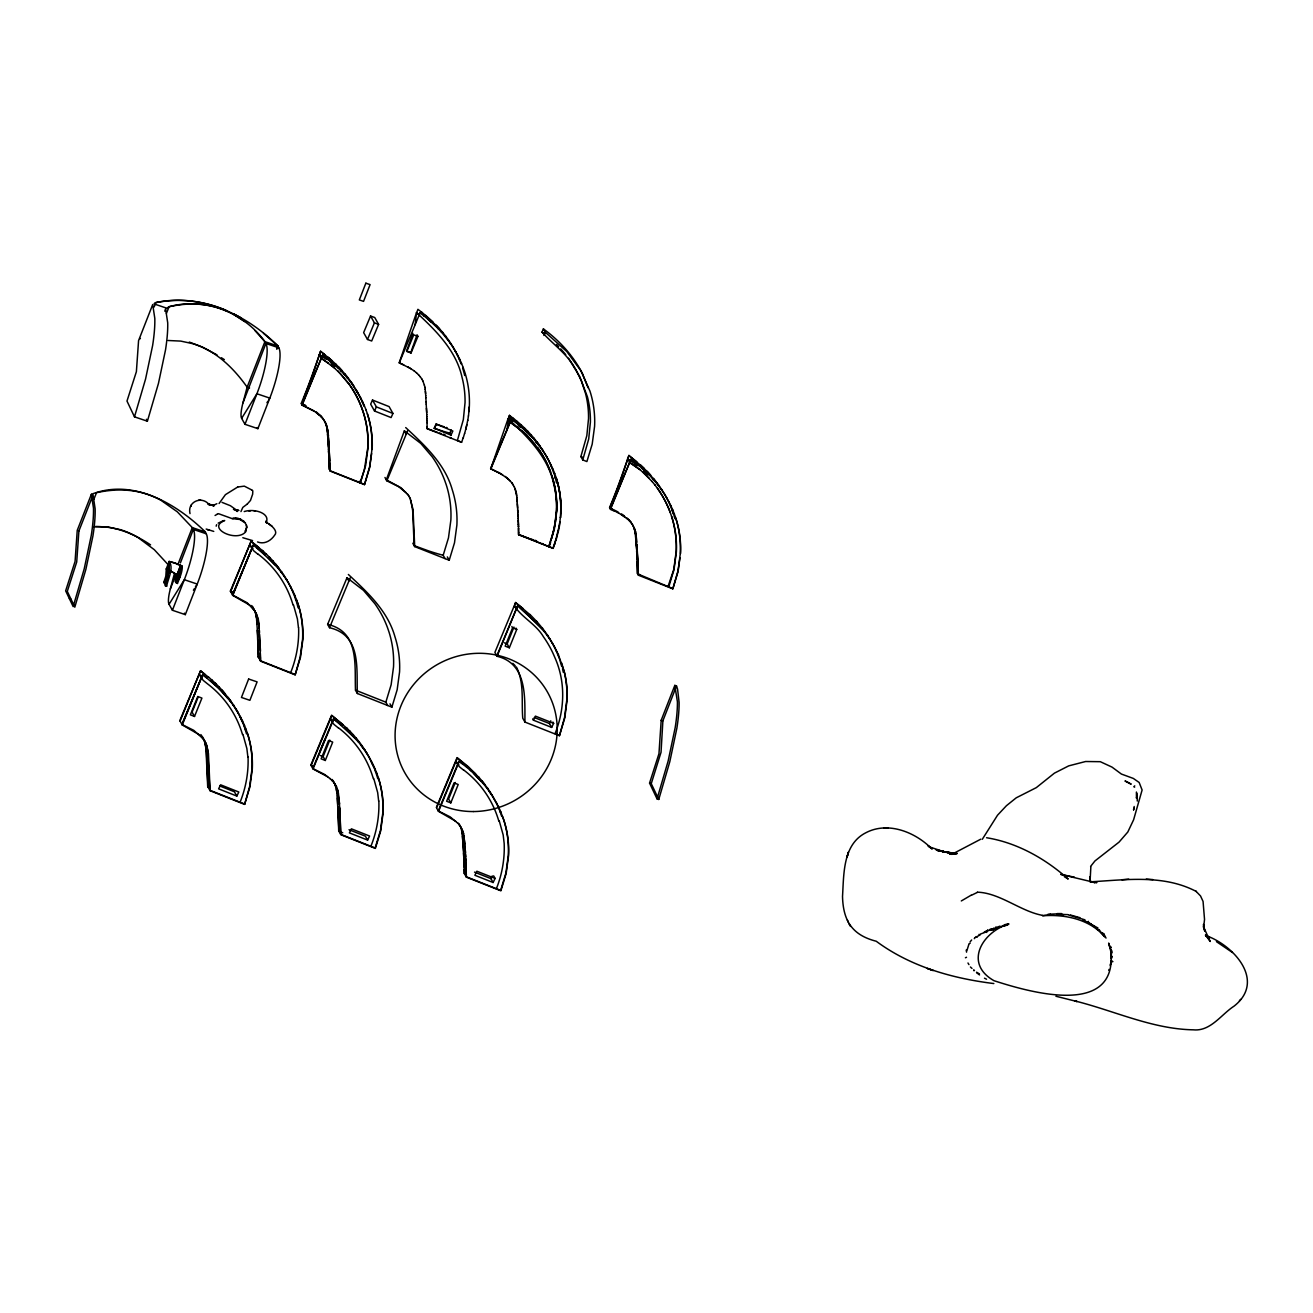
<?xml version="1.0" encoding="UTF-8"?>
<svg xmlns="http://www.w3.org/2000/svg" width="1313" height="1313" viewBox="0 0 1313 1313"><rect width="100%" height="100%" fill="white"/><g stroke="black" fill="none" stroke-linecap="round" stroke-linejoin="round"><path stroke-width="1.5" d="M216.185 526.168L216.629 524.691M661.194 720.279L658.962 753.711L649.558 783.09L657.058 798.878L658.749 799.453L669.827 761.622L676.868 728.223A106.927 24.274 -71.3 0 0 679.1 702.373L677.574 689.144L676.507 685.944L674.816 685.386L661.194 720.279L662.884 720.837L661.03 752.3L651.248 783.664L658.749 799.453M224.72 520.588C206.207 527.645 235.437 542.482 245.301 532.257A15.264 9.47 8 0 0 245.777 531.601L246.631 526.611A27.376 17.02 7.8 0 0 246.549 526.037L246.22 524.478M1110.519 946.345L1110.683 950.989A129.527 80.438 8 0 1 1111.077 953.484C1115.722 1017.444 1028.555 991.857 993.99 980.696C963.053 963.168 982.83 931.491 1008.958 923.991L1004.888 924.615L1007.186 925.189M246.811 527.202L246.22 524.544M1110.027 947.92L1110.059 946.821L1110.158 948.495M556.581 508.689L555.58 521.425L551.788 538.297M190.024 513.613C187.053 501.615 202.087 495.428 209.194 504.734L208.028 503.831L214.265 505.571L212.788 505.653L216.858 503.7M1089.971 878.299L1089.971 877.002L1090.036 881.876L1090.857 866.974M1137.288 801.078L1136.992 793.233M1109.961 947.838L1108.648 943.079L1109.731 946.886M469.217 406.948L468.495 416.057M469.004 411.609L469.315 407.128A106.927 102.037 -29.4 0 0 464.687 371.858L463.112 367.41M560.454 517.486L560.667 512.841A106.927 102.037 -29.4 0 0 556.023 477.555M560.553 517.667L560.864 513.202A106.927 102.037 -29.4 0 0 556.236 477.916L554.546 473.304M1111.011 952.762L1111.192 954.617L1111.586 950.645M1111.438 952.91L1111.241 956.783L1112.078 956.324M245.695 530.747L245.121 531.404L246.729 527.678M217.17 514.302A73.856 45.84 8 0 1 218.483 513.678L231.958 518.553L239.819 519.472L245.58 523.132L244.415 522.114M1106.022 938.106L1103.642 933.625L1101.476 932.903L1099.03 929.555M371.645 453.543L369.577 466.886L364.489 484.661L369.774 467.247L371.973 449.079A106.927 102.037 -29.4 0 0 367.328 413.792M560.356 517.306L559.354 526.579M680.003 557.73L677.918 571.073L672.83 588.848L678.115 571.434L680.315 553.265A106.927 102.037 -29.4 0 0 675.67 517.979M415.171 324.639L416.566 312.56L399.201 362.782L411.035 368.756M506.72 430.713L509.46 415.368L513.481 418.502M1110.125 965.679L1110.552 963.988M971.653 939.977L970.11 941.815M1110.519 964.612L1111.159 960.542M467.805 420.505L468.396 415.876M559.847 521.77L558.468 531.01M218.171 523.116L224.244 520.473M980.384 934.725L975.395 937.531M1136.631 797.254L1136.467 798.189L1136.401 792.018M1133.546 809.924L1134.202 806.494M467.707 420.324L465.869 429.351M559.141 526.218L554.759 544.124M1111.865 957.193L1111.258 958.818L1111.586 956.816M1108.796 970.405L1109.009 969.437M966.565 952.171L966.204 950.07M466.821 424.756L464.621 433.717M558.37 530.829L556.17 539.774M990.379 929.391L990.806 929.932C988.541 928.751 991.118 931.557 991.43 928.701L993.137 929.965L994.548 928.422C995.828 925.928 1004.166 927.487 998.881 926.453M93.863 499.301L96.505 492.72C111.818 489.273 128.001 488.813 143.199 493.015A59.331 42.049 27.5 0 1 160.941 500.269L177.304 511.807L192.305 527.613L205.205 531.978L206.223 533.767A42.837 9.733 -71.3 0 1 197.229 584.072L185.314 614.632L172.413 610.266L169.049 604.308A21.418 4.858 -71.3 0 1 170.345 588.913L174.563 573.108M166.636 586.205L165.028 582.824L166.817 577.507A5.465 1.247 -71.3 0 0 167.112 576.112L167.49 570.466A56.328 12.785 -71.3 0 0 167.522 569.382L170.427 561.915L174.284 562.949A9.651 1.871 19.6 0 1 178.026 564.295L181.965 566.166A9.175 2.084 -71.3 0 1 180.045 576.932L177.452 583.464L176.746 582.201A4.579 1.034 -71.3 0 1 177.025 578.902L181.752 565.788L175.171 563.129A11.292 2.265 20 0 0 172.101 562.177L169.164 561.472L166.242 568.956A56.328 12.785 -71.3 0 1 166.226 570.039L165.848 575.685A5.465 1.247 -71.3 0 1 165.553 577.08L163.748 582.398L166.636 586.205C168.015 578.738 174.055 567.823 169.164 561.472L169.246 570.531L165.356 585.779L169.246 570.531L169.164 561.472M255.034 330.646L264.898 341.659L277.798 346.025L278.799 347.814A42.837 9.733 -71.3 0 1 269.805 398.118L257.89 428.662L244.989 424.312L241.641 418.355A21.418 4.858 -71.3 0 1 242.938 402.96L247.139 387.154L264.898 341.659C243.479 312.133 204.615 297.017 169.098 306.7L166.439 313.347M511.545 420.734L508.115 418.617L490.75 468.839L499.17 472.844M977.364 892.184C999.735 892.791 1020.661 911.403 1042.391 915.325M134.484 416.845L145.562 379.03L152.603 345.631A107.042 24.307 -71.3 0 0 154.803 318.337L152.702 304.55L138.571 340.609L136.388 371.677L126.984 401.072L134.484 416.845L147.384 421.21L158.463 383.38L165.504 349.98A107.042 24.307 -71.3 0 0 167.703 322.768L165.619 308.982L164.765 311.165M657.058 798.878L668.136 761.064L675.177 727.648A106.927 24.274 -71.3 0 0 677.41 701.799L674.816 685.386M463.21 438.05L464.523 433.536M555.973 539.43L552.97 548.063M612.482 509.017L609.527 507.721L613.352 498.284A153.752 35.566 -70.1 0 0 623.708 470.267L628.911 455.43L623.905 470.612A153.752 35.566 -70.1 0 1 613.548 498.645L609.724 508.082L618.817 513.285M968.781 944.638L966.86 950.71M416.418 336.505L416.09 337.507M445.074 558.616L443.187 555.284L448.472 537.87L450.868 520.063A106.927 102.037 -29.4 0 0 446.239 484.776L444.746 480.525A113.246 108.06 -29.4 0 0 432.141 456.727L420.8 443.433L404.355 430.828L386.301 479.852L401.007 487.714L407.883 494.755M415.745 338.508L415.663 338.754A116.906 27.031 -70.1 0 1 411.675 349.931L411.018 353L417.928 336.374L417.009 334.749M558.271 654.465L564.442 672.19A106.599 101.725 -29.4 0 1 567.15 699.534L564.82 717.834L559.436 735.723L564.574 717.407L566.921 699.09A106.599 101.725 -29.4 0 0 564.196 671.764L561.619 662.917M1133.611 809.793L1134.169 808.184M581.003 371.037L589.947 391.077A106.927 102.037 -29.4 0 1 594.592 426.348L592.196 444.155L586.895 461.569L582.759 459.927L580.871 456.579L586.829 435.653L588.519 418.683A102.578 97.884 -29.4 0 0 585.532 393.457L581.511 381.23L575.816 369.429M548.932 546.602L554.332 529.369L556.712 511.561A106.927 102.037 -29.4 0 0 552.084 476.274L550.41 471.662A113.246 108.06 -29.4 0 0 537.805 447.881M582.759 459.927L588.716 439.002L590.407 422.015A102.578 97.884 -29.4 0 0 587.42 396.805L579.772 376.65L568.513 358.219M360.336 483.02L365.638 465.606L368.017 447.799A106.927 102.037 -29.4 0 0 363.389 412.512L361.912 408.261A113.246 108.06 -29.4 0 0 349.307 384.479L340.97 374.254L331.418 365.178M245.908 729.158L247.648 733.901A106.927 102.037 -29.4 0 1 252.293 769.172L249.897 786.979L244.612 804.393L249.634 786.503L252.03 768.696A106.927 102.037 -29.4 0 0 247.386 733.409M294.785 595.429L298.215 604.374A106.927 102.037 -29.4 0 1 302.86 639.661L300.447 657.468L295.162 674.866L300.185 656.976L302.581 639.168A106.927 102.037 -29.4 0 0 297.936 603.898L296.459 599.631M463.112 437.869L461.634 442.35L427.135 428.695L427.02 422.638M387.729 705.524L385.841 702.176L391.143 684.762L393.523 666.955A106.927 102.037 -29.4 0 0 388.894 631.684L387.417 627.417A113.246 108.06 -29.4 0 0 374.812 603.635L363.455 590.341L347.009 577.72L327.626 624.364L329.514 627.712C361.666 635.18 356.283 668.612 357.382 693.51L391.881 707.165L397.166 689.752L399.562 671.944A106.927 102.037 -29.4 0 0 394.918 636.657C387.647 610.726 367.082 591.917 348.355 574.47M412.824 543.254L414.711 546.602L449.21 560.257L454.495 542.843L456.891 525.036A106.927 102.037 -29.4 0 0 452.263 489.765C444.976 463.817 424.411 445.025 405.701 427.578M548.834 546.421L554.119 529.008L556.515 511.2A106.927 102.037 -29.4 0 0 551.887 475.913M549.031 546.782L550.607 542.482M554.66 543.943L553.183 548.407L518.684 534.752L518.619 532.668M668.678 587.206L673.979 569.793L676.376 551.985A106.927 102.037 -29.4 0 0 671.731 516.698L670.057 512.086A113.246 108.06 -29.4 0 0 657.452 488.305M170.345 588.913L176.09 574.044M180.406 562.883L193.323 529.418L192.305 527.613L177.879 564.59M242.938 402.96L265.899 343.448L264.898 341.659M176.763 582.201A4.579 1.034 -71.3 0 1 177.042 578.918L181.933 566.166L180.669 565.722L175.745 578.475A4.579 1.034 -71.3 0 0 175.466 581.774L177.452 583.464M180.455 565.345L175.745 578.475L177.025 578.902M176.188 583.038L178.749 576.505A9.175 2.084 -71.3 0 0 180.669 565.722M172.413 610.266L184.329 579.706A42.837 9.733 -71.3 0 0 193.323 529.418L206.223 533.767M244.989 424.312L256.905 393.752A42.837 9.733 -71.3 0 0 265.899 343.448L278.799 347.814M276.682 348.864L277.798 346.025M276.977 348.963L278.077 346.123C246.614 314.562 201.053 292.947 155.886 302.548L154.13 306.996M662.884 720.837L676.507 685.944M91.368 494.312L77.237 530.37L75.071 561.439L65.65 590.834L73.167 606.606L84.229 568.792L91.27 535.392A107.042 24.307 -71.3 0 0 93.469 508.098L91.368 494.312C132.826 477.981 176.385 503.568 205.501 532.077M198.017 697.466L192.092 712.155L194.521 716.455L201.923 698.089L197.754 696.481L190.369 714.846L194.521 716.455M325.296 760.473L321.143 758.848L328.545 740.483L332.698 742.108L325.296 760.473L323.113 756.6L329.776 740.072M511.857 626.514L512.579 627.811L505.177 646.16L509.346 647.785L516.748 629.419L516.009 628.123M509.346 647.785L507.163 643.912L513.941 627.072M455.283 782.466L448.619 798.993L450.802 802.867L458.204 784.501L454.035 782.893L446.633 801.258L450.802 802.867M219.074 503.503L225.426 494.656L237.669 487.041M319.322 415.072L313.676 410.706L301.908 404.847L305.207 394.458A153.752 35.566 -70.1 0 0 315.563 366.425L320.569 351.244L315.366 366.064A153.752 35.566 -70.1 0 1 304.993 394.097L301.169 403.534L305.634 405.471M301.908 404.847L322.653 354.953L337.769 367.788M322.653 354.953L302.121 405.208L313.873 411.067M249.995 605.293L232.795 595.429L230.366 591.129L251.111 541.235L262.748 550.902M251.111 541.235L230.645 591.605L233.616 592.885M208.537 677.245L200.561 670.746L179.815 720.64L182.244 724.94L199.445 734.804M255.264 611.431L247.221 602.798L232.532 594.953L253.261 545.043L264.914 554.726M180.094 721.116L200.561 670.746M232.532 594.953L250.701 551.214M232.795 595.429L253.261 545.043M183.18 721.543L201.349 677.803L199.478 674.472A15.214 14.525 -29.4 0 0 201.611 677.278L202.399 678.033M227.625 697.974L217.892 687.52L202.711 674.57L181.965 724.464L193.733 730.323L203.285 738.891M182.244 724.94L202.711 674.57M370.561 316.006L363.635 332.632L367.492 339.476L371.694 341.003L378.604 324.377L374.747 317.533L370.561 316.006L374.418 322.85L378.604 324.377M367.492 339.476L374.418 322.85M461.536 442.169L457.384 440.528L463.341 419.602L465.048 402.615A102.578 97.884 -29.4 0 0 462.061 377.405C456.185 350.489 435.801 330.482 416.681 312.724L417.911 309.31L421.933 312.445M418.601 315.957L419.897 312.822L423.918 315.957M420.012 313.003L399.267 362.897L403.715 364.833M411.018 353L406.817 351.474L413.726 334.848L417.928 336.374M406.144 492.703L398.61 486.68L386.843 480.821L407.588 430.91M329.514 627.712L350.243 577.818M320.044 751.036L324.885 739.367M330.219 778.822L324.541 774.391L312.773 768.532L333.518 718.638L355.314 738.415M509.559 415.548L508.213 418.781L512.021 421.703M490.816 468.971L511.545 419.077M530.222 614.894L515.615 602.503L494.886 652.397L497.069 656.27C527.563 663.689 524.708 697.58 524.937 722.068L559.436 735.723M559.19 735.296L555.038 733.655C564.918 709.283 565.673 681.299 554.677 657.14A113.492 108.306 -29.4 0 0 543.434 636.772C536.18 624.332 522.344 617.865 514.515 606.179L515.615 602.503M496.823 655.844L517.568 605.95L538.609 624.89M497.069 656.27L517.568 605.95M436.343 807.495L457.072 757.601L468.446 766.792L478.868 777.378M457.827 823.267L450.047 816.801L438.279 810.942L459.008 761.031L466.968 767.498M610.266 509.034L630.995 459.14L638.906 465.524M974.919 937.58L974.295 938.664M451.229 429.991L449.883 433.159L450.999 435.128L452.854 431.025L436.047 424.05L434.226 428.219L450.999 435.128M575.439 368.969C567.364 354.083 552.888 344.203 542.023 332.107L543.385 328.89C559.814 340.773 573.683 356.266 582.874 374.386M543.91 335.455L545.272 332.222L543.385 328.89M509.46 415.368L511.348 418.716L509.986 421.933L526.447 434.57L538.002 448.225A113.246 108.06 -29.4 0 1 550.607 472.024M372.515 400.038L370.66 404.158L374.517 411.002L391.093 417.567L392.948 413.447L389.091 406.603L372.515 400.038L376.371 406.882L392.948 413.447M374.517 411.002L376.371 406.882M434.422 428.58L436.277 424.46M236.832 796.072L238.818 792.018L220.6 784.797L218.614 788.85L236.832 796.072L234.403 791.772L219.829 785.995M367.607 840.09L369.593 836.036L351.375 828.815L349.389 832.869L367.607 840.09L365.424 836.217L349.028 829.718M533.423 720.181L535.409 716.127L553.643 723.348L551.657 727.402L533.423 720.181L532.701 718.9M551.657 727.402L549.474 723.529L550.804 720.821M493.639 875.853L495.099 878.43L493.114 882.5L490.931 878.627L492.244 875.919M982.321 839.27L997.519 815.225L1006.415 805.722L1016.246 797.812L1036.302 787.636L1054.421 773.144L1068.716 765.873L1085.638 761.507L1100.294 761.688L1112.013 767.104L1121.384 774.046L1133.332 778.428L1139.159 782.482L1142.113 789.999L1133.595 819.821L1127.801 832.032L1119.021 842.142L1094.96 860.934L1090.594 866.432M986.999 931.015L987.901 929.965L985.768 932.066L980.401 934.068M240.952 511.578L242.807 507.409L247.287 504.028M993.137 929.965L993.531 928.373L991.496 930.064L991.43 928.701M973.704 969.864L974.459 970.586L973.622 970.586M241.641 418.355L256.905 393.752L269.805 398.118L268.853 399.644M266.949 402.73L267.901 401.187M169.049 604.308L184.329 579.706L197.229 584.072L195.325 587.141M193.405 590.226L194.373 588.684M999.997 926.157L1000.506 926.945L1003.985 925.14M257.529 541.941C264.307 544.649 270.79 540.858 274.581 535.261C279.981 529.763 264.34 520.818 267.425 523.247L266.079 520.9L266.375 521.852C269.986 513.514 254.837 508.18 244.202 511.561M1055.915 996.239L1077.021 1001.54L1074.74 1000.9C1114.064 1010.649 1152.19 1029.097 1193.287 1029.819C1210.586 1031.608 1221.205 1014.424 1234.122 1006.103C1266.142 980.909 1233.662 945.114 1205.711 935.48L1209.782 937.794L1207.517 936.481M983.946 932.411L985.669 931.245L985.768 932.066M1239.423 1000.785L1240.67 999.374M1110.896 952.188L1111.93 952.598L1111.274 949.824M1103.642 933.625L1102.772 934.479L1105.333 937.154M1134.744 785.847L1133.792 786.733L1134.645 787.176M247.32 503.995L250.471 500.45L252.26 495.313A12.982 12.391 -29.4 0 0 252.654 494.164L252.802 491.095A3.447 3.283 -29.4 0 0 252.572 490.504L251.636 489.897M215.069 515.484L217.137 514.269M961.313 900.948L971.128 895.203M242.741 520.605L243.857 521.179L240.656 519.439M1092.613 925.271L1097.044 928.685L1097.947 927.996L1082.782 919.707M987.294 931.163L989.854 930.031M1087.574 922.087L1088.51 921.381M1042.325 915.571L1049.629 914.882M222.094 521.376L222.898 520.933M994.696 928.882L1000.063 926.912M238.063 518.454L240.066 519.012M1070.505 915.03L1079.943 917.689M1111.077 961.198L1112.324 961.1M980.811 839.155L951.695 854.402L955.7 852.99L950.546 854.303L956.931 853.155L949.775 854.238L955.404 853.434M1005.856 925.632L1002.738 926.207M970.176 943.177L968.945 943.817M237.702 487.025L244.316 486.138L251.604 489.88M979.071 934.364L979.268 935.184M232.253 518.602L233.665 518.422M233.304 518.307L234.994 518.225M1047.905 914.34L1050.154 913.897M1111.077 962.052L1112.915 961.608M169.098 306.75C188.498 302.285 209.489 302.991 227.756 311.427M155.886 302.597C179.389 297.985 204.139 300.792 226.099 310.344M214.134 505.407L210.064 504.816L212.361 505.275M235.175 518.29L237.538 518.372M1056.735 914.258L1067.929 914.636M1042.85 915.785C1064.728 914.16 1089.659 919.084 1104.381 936.563M449.85 437.689L450.901 437.557M541.399 543.746L542.778 543.582M1055.882 913.914L1050.761 914.143M1196.373 891.511C1163.597 874.245 1126.029 879.874 1090.972 881.778L1094.96 882.467L1089.642 881.22L1094.533 882.549L1091.792 881.811M1103.56 934.396L1102.46 933.198M248.912 511.02L250.34 510.888M1121.909 879.759L1128.737 879.152M93.223 526.923C113.804 525.118 133.778 533.636 150.568 544.879M986.572 837.743C1016.984 842.634 1045.279 858.604 1068.208 879.037L1064.318 876.674M236.209 518.143L235.24 518.159M1061.643 913.585L1057.096 913.602M930.523 847.591C914.143 831.687 887.637 821.396 866.006 832.672C842.634 844.374 843.914 874.163 842.519 896.451C843.127 920.84 852.235 935.119 876.231 941.24C910.483 966.598 952.056 978.382 993.826 983.552M168.08 340.494L180.767 341.101L192.995 343.727A55.77 36.666 33.6 0 1 210.457 351.457C225.278 360.287 237.226 373.171 247.139 387.154L249.552 387.975M95.504 526.464L108.191 527.055L120.419 529.681A55.77 36.666 33.6 0 1 137.881 537.411L154.294 549.687L168.409 564.967M888.13 828.027L883.977 827.846M198.755 500.089L200.807 500.253M956.553 853.335L942.504 851.792M965.416 957.768L966.516 957.275M255.444 510.987L254.049 510.872M1152.929 879.595L1146.282 879.07M1008.023 924.68L1006.694 924.549L1007.563 924.779M1094.665 882.352L1096.88 882.582L1094.057 882.27M212.033 505.259L214.364 505.439L209.735 504.701M1060.231 914.34L1063.645 914.734M950.136 852.744L956.931 853.696M956.635 853.647L943.276 851.677L955.733 853.647M233.468 509.444L238.9 510.478L234.453 509.641M948.511 852.498L938.155 850.66L950.809 852.974L936.661 850.217L947.28 852.35L937.597 850.299L943.834 851.677L929.144 846.819L932.082 848.74L927.963 845.638L932.082 848.838M1060.707 874.36L1091.677 881.762M1061.101 874.442L1074.411 877.166M213.756 531.404L206.174 529.041M936.005 849.79L947.691 852.646M449.883 433.159L445.353 431.911A59.266 10.832 24.2 0 1 434.209 428.202M241.116 519.472L237.686 518.438M1084.948 919.839L1068.634 914.948M443.187 555.284L439.002 554.135A77.286 14.131 24.2 0 1 428.596 550.902L414.169 545.65L412.659 510.527L410.772 500.007M242.823 537.706L252.588 540.611M446.207 427.431L447.159 427.71M443.252 434.209L445.058 434.751M534.785 540.267L536.607 540.808M235.355 509.854L237.046 510.494M222.012 502.37L230.432 505.735L237.161 510.56M439.445 432.995L441.365 433.618M530.994 539.069L532.914 539.692M163.748 582.398L165.028 582.824M649.558 783.09L651.248 783.664M69.359 598.695L71.05 599.27M189.269 342.069L202.284 347.059L217.022 354.887M437.475 432.338L427.07 428.563L427.07 426.61M529.008 538.396L518.619 534.637M410.723 352.491L406.554 351.014A118.236 27.343 -70.1 0 0 412.889 333.338M512.579 627.811L516.748 629.419M504.389 642.828L507.163 643.912M320.339 755.517L323.113 756.6M636.969 557.352L637.593 573.863L639.743 574.717M580.871 456.579L582.693 457.301M637.593 573.863L672.633 588.487M672.83 588.848L638.331 575.176L638.02 566.871M553.085 548.243L518.487 534.391L518.422 528.466M364.275 484.3L329.793 470.628L328.808 457.301M364.489 484.661L329.99 470.99L329.76 466.706M534.293 717.522L549.474 723.529M327.626 624.364C359.778 631.832 354.395 665.264 355.495 690.162L385.841 702.176M257.709 638.676L258.234 656.91L260.401 657.764M260.401 658.141L258.513 657.386L257.233 630.273M294.9 674.39L260.401 660.734L260.286 652.791M258.234 656.91L260.663 661.21L295.162 674.866M495.099 878.43L476.865 871.225L474.879 875.279L493.114 882.5M474.518 872.127L490.931 878.627M466.361 874.13L464.211 873.276L464.195 869.337M463.571 852.958L464.457 873.703L466.345 874.458M464.457 873.703L466.148 876.723L500.647 890.378L505.932 872.964L508.328 855.157A106.927 102.037 -29.4 0 0 503.7 819.886L502.223 815.619M340.871 831.736L338.705 830.883L337.835 806.346M337.195 795.76L338.951 831.31L342.742 832.803M338.951 831.31L340.641 834.313L375.141 847.985L380.442 830.571L382.822 812.763A106.927 102.037 -29.4 0 0 378.193 777.477M206.01 749.214L207.684 786.438L209.85 787.291M209.85 787.652L207.963 786.914L206.453 751.807L204.959 742.895M244.333 803.917L209.85 790.245L207.585 748.82M207.684 786.438L210.113 790.738L244.612 804.393M236.438 511.118L237.325 511.496M167.555 569.497L166.242 568.956L168.08 569.629M609.724 508.082L612.695 509.362M614.911 511.331L610.463 509.395L630.995 459.14M301.383 403.895L305.831 405.832M230.366 591.129L233.337 592.409M313.807 766.382L310.836 765.085L331.582 715.191L346.73 728.108M979.432 973.951L976.56 972.178M1090.676 923.827L1088.182 922.579L1091.431 924.319M614.172 510.018L618.078 511.972M984.471 978.185L986.539 979.219M233.665 313.856L241.182 317.91M169.754 570.482L170.887 571.106A7.386 1.247 33 0 1 172.594 572.156L177.944 575.521L171.74 571.615A9.306 1.444 30.5 0 0 170.296 570.827M1110.059 946.821L1111.126 947.428L1110.043 947.674L1110.65 950.53M407.555 366.672L413.972 370.758M618.62 512.923L625.152 517.256M498.973 472.499L508.016 478.835M502.567 474.83L490.602 468.61L511.446 418.896L519.259 425.1M233.517 314.332L244.579 321.537M627.762 459.041L631.208 461.175M629.846 462.75L639.956 469.726M510.199 422.326L523.526 432.026L535.359 444.68M321.504 358.564L328.316 363.012M1216.429 941.634L1232.431 952.499M268.82 524.051L272.201 526.349M266.49 522.689L265.751 522.114M266.112 522.443L266.949 522.968M221.405 357.743L224.342 359.631M621.492 513.941L624.414 515.927M622.017 514.893L627.663 519.259M327.725 776.82L313.019 768.958L333.765 719.064L341.462 725.088M326.231 359.302L319.223 354.494L321.308 358.203L334.831 368.264M258.087 554.349L254.049 551.099A15.214 14.525 -29.4 0 1 251.915 548.292L250.028 544.961A15.214 14.525 -29.4 0 0 252.162 547.767L252.949 548.506M463.834 770.337L459.796 767.087A15.214 14.525 -29.4 0 1 457.663 764.297L455.972 761.277A15.214 14.525 -29.4 0 0 458.106 764.084L458.877 764.822M338.344 727.927L334.29 724.678A15.214 14.525 -29.4 0 1 332.173 721.887L330.466 718.868A15.214 14.525 -29.4 0 0 332.599 721.674M545.272 332.222L566.822 351.572L580.641 370.381M628.911 455.43L644.027 468.281M629.108 455.792L636.821 461.815M511.348 418.716L522.919 428.268M320.569 351.244L332.14 360.812M320.766 351.605L324.688 354.559M322.85 355.314L334.224 364.505M976.56 972.703L979.547 974.952M251.374 541.711L259.088 547.734M463.177 764.429L459.255 761.474L438.526 811.368L455.709 821.232M200.823 671.222L204.746 674.176M202.973 675.046L206.896 678M542.023 332.107L544.567 334.06M637.675 465.672L627.565 458.68L629.649 462.389L639.759 469.365L649.311 478.441M634.573 463.489L636.772 465.179M416.681 312.724L419.208 314.677M1205.383 935.102L1206.91 936.3M976.15 936.579L977.02 937.252M515.861 602.93L523.28 608.707M1097.044 928.685L1098.718 930.277M413.89 370.643L416.467 372.777M505.308 476.455L510.117 480.87M316.072 411.74L320.684 415.794M316.614 412.709L321.422 417.107M634.918 462.094L646.111 471.974M421.834 312.264L432.929 321.964M423.82 315.777L431.386 322.21M513.383 418.322L517.273 421.571M257.184 548.013L275.09 564.869M1195.585 890.854L1200.525 895.958L1203.069 901.44L1204.53 919.445L1203.66 927.109L1203.512 924.418L1204.776 931.196L1203.447 926.666L1210.176 941.487L1205.908 935.48M263.47 333.239L278.077 346.123M518.225 425.593L520.375 427.414M330.4 362.388L334.618 366.146M425.625 315.333L439.576 328.824M427.611 318.846L434.915 325.493M517.174 421.391L520.933 424.739M519.062 424.739L533.111 438.411M328.266 357.267L335.685 364.078M466.722 767.055L470.628 770.665M343.202 724.825L331.828 715.618L311.083 765.512L312.773 768.532M208.258 676.769L212.197 680.429M210.425 680.594L221.011 690.441L230.563 701.651M524.97 611.727L544.485 631.816M971.997 968.436L970.422 966.992M640.284 464.638L650.674 475.142M642.369 468.331L649.508 475.355M520.834 424.559L524.478 428.022M522.82 428.087L526.464 431.55M262.485 550.426L266.293 554.184M470.399 770.239L480.821 780.825M344.892 727.829L358.4 741.993M211.935 679.937L215.742 683.712M1205.629 935.348L1206.549 936.218M642.976 472.089L652.216 481.69M626.925 517.946L629.025 519.981M627.45 518.898L629.764 521.294M416.402 372.646L418.568 374.796M507.803 478.474L511.857 482.905M329.973 778.396L332.32 780.858M434.816 325.312L438.312 328.874M524.379 427.841L527.875 431.403M335.472 363.734L342.316 370.955M337.572 367.427L341.167 371.169M266.014 553.709L269.69 557.565M268.18 557.533L278.175 568.463M475.618 773.899L457.318 758.028L436.589 807.922L438.279 810.942M473.927 773.521L483.906 784.403M346.484 727.665L350.128 731.489M215.463 683.22L219.14 687.093M514.515 606.179L517.24 608.953M529.992 614.468L536.672 621.459M512.825 663.328L515.188 665.74M556.449 344.416L558.616 346.616M644.01 471.301L646.029 473.353M645.225 472.68L647.227 474.732M337.753 370.808L349.11 384.118A113.246 108.06 -29.4 0 1 361.715 407.9L363.192 412.151A106.927 102.037 -29.4 0 1 367.837 447.438L364.374 469.644L360.139 482.659L359.319 481.198M647.211 471.301L659.471 486.171M649.311 475.011L652.758 478.851M436.228 325.164L442.662 332.419M438.214 328.693L441.562 332.353M527.777 431.222L531.125 434.898M529.648 434.57L532.996 438.247M338.869 367.115L345.417 374.533M340.953 370.824L344.416 374.665M269.411 557.089L272.94 561.045M349.882 731.062L353.378 734.968M218.861 686.617L225.475 694.15M1206.187 935.742L1208.879 938.697M560.733 348.864L565.739 354.641M652.545 478.49L655.844 482.429M531.01 434.718L534.21 438.476M441.463 332.173L447.585 339.607M532.897 438.066L536.196 442.005M344.203 374.303L347.502 378.242M478.638 776.951L484.907 784.632M272.661 560.569L278.963 568.316M353.131 734.541L356.463 738.546M222.11 690.096L231.17 701.602M628.829 519.62L630.765 522.016M629.567 520.933L631.504 523.329M418.502 374.681L420.308 376.847M320.47 415.433L322.424 417.829M321.209 416.746L323.162 419.142M457.581 822.824L459.566 825.303M251.833 606.836L256.38 613.499M332.074 780.431L334.06 782.893M201.266 736.363L204.697 740.942M536.426 621.033L542.548 628.385M652.019 481.329L655.006 485.104M653.562 478.375L662.064 490.012M655.647 482.068L658.781 486.105M534.112 438.296L539.922 445.911M535.999 441.644L541.908 449.44M536.098 441.825L539.134 445.681M442.563 332.238L445.599 336.095M345.221 374.172L348.355 378.21M347.305 377.881L350.44 381.919M481.723 780.529L487.665 788.407M483.66 783.976L486.844 788.079M275.763 564.163L281.737 572.074M277.913 567.987L281.113 572.14M356.233 738.119L359.401 742.222M358.17 741.566L364.111 749.428M1101.476 932.903L1102.346 934.003M654.81 484.743L657.649 488.666A113.246 108.06 -29.4 0 1 670.254 512.447M658.584 485.744L661.555 489.864M537.05 441.972L542.515 449.768M445.501 335.915L448.373 339.854M447.487 339.427L450.359 343.382M348.142 377.849L353.722 385.825M350.243 381.558L353.213 385.677M486.598 787.652L492.211 795.694M280.851 571.664L283.887 575.898M359.155 741.796L362.175 745.997M361.108 745.242L366.704 753.285M228.134 697.351L233.78 705.442M230.3 701.175L233.337 705.426M542.302 627.942L547.816 635.64M544.239 631.389L549.753 639.086M630.568 521.671L632.932 525.397M511.66 482.544L514.401 487.041M511.791 482.79L513.268 484.973M420.242 376.733L421.736 378.899M407.342 493.803L409.311 496.806M322.21 417.468L324.574 421.21M459.32 824.876L460.978 827.371M251.686 605.539L253.097 607.607M332.123 779.462L333.551 781.514M333.83 782.466L335.488 784.961M200.856 734.591L202.547 737.118M661.342 489.519L664.148 493.721M541.695 449.079L544.501 453.297M448.275 339.673L450.966 343.711M450.261 343.202L452.952 347.223M350.916 381.623L358.022 393.112M353 385.333L360.435 397.855M487.435 787.964L490.274 792.248M489.372 791.411L491.965 795.268M281.458 571.598L284.33 575.931M283.608 575.422L286.48 579.755M361.928 745.571L364.768 749.838M233.058 704.95L238.342 713.205M661.867 489.667L666.577 497.66M542.417 449.588L546.914 457.219M450.868 343.53L453.395 347.633M452.854 347.042L455.381 351.162M490.028 791.821L496.987 804.262M284.051 575.455L286.743 579.854M286.218 579.279L288.909 583.678M364.522 749.411L367.197 753.777M366.458 752.858L369.134 757.224M233.501 704.966L238.08 712.729M547.57 635.213L552.494 643.288M549.507 638.643L554.431 646.718M848.953 923.827L850.496 926.42M967.976 962.987L968.945 964.612M993.531 928.373L993.76 928.767M668.136 586.222L673.782 569.432L676.162 551.624A106.927 102.037 -29.4 0 0 671.534 516.337M508.115 418.617C527.186 436.507 547.751 456.448 553.594 483.463A102.578 97.884 -29.4 0 1 556.581 508.689M404.355 430.828L406.209 434.143M552.904 722.052L553.643 723.348M447.323 556.909L449.21 560.257M524.937 722.068L522.755 718.195C521.343 701.142 524.445 682.596 516.37 666.938M384.955 477.472L386.843 480.821M347.009 577.72L348.881 581.052M257.25 427.546L257.89 428.662M389.994 703.817L391.881 707.165M355.495 690.162L357.382 693.51M184.46 613.138L185.314 614.632M664.28 493.59L668.809 501.664M546.717 456.858L549.162 461.224M544.829 453.527L547.176 457.712M455.266 350.981L457.613 355.167M453.28 347.453L455.627 351.638M355.938 389.403L360.468 397.478M492.441 795.744L496.872 803.638M286.48 579.378L291.141 587.682M366.951 753.35L371.366 761.228M235.93 708.905L240.591 717.21M631.98 523.723L634.934 529.549M421.67 378.784L422.868 380.967M408.77 495.854L410.444 498.891M323.638 419.536L325.706 423.278M458.795 823.497L460.174 825.992M460.732 826.927L462.11 829.439M252.835 607.131L254.23 609.675M333.305 781.087L334.667 783.598M335.242 784.534L336.62 787.029M202.284 736.642L203.679 739.186M204.434 740.466L205.829 743.01M668.612 501.303L670.861 505.735M666.528 497.594L670.648 506.178M547.078 457.531L551.214 465.311M457.515 354.986L459.665 359.253M455.529 351.457L457.679 355.725M360.254 397.117L362.519 401.548M496.626 803.195L498.924 807.708M290.879 587.206L293.193 591.769M288.712 583.382L291.043 587.945M371.119 760.801L373.417 765.298M369.183 757.355L374.468 768.811M240.312 716.734L242.642 721.297M238.162 712.91L242.347 721.608M554.184 646.291L558.517 654.908M552.248 642.861L556.581 651.461M989.739 929.44L990.183 930.359M146.449 419.241L147.384 421.21M670.664 505.374L672.732 509.887M583.054 375.124L588.06 387.729M551.017 464.95L553.068 469.447M549.129 461.602L551.083 465.934M459.566 359.073L461.536 363.389M457.581 355.544L459.55 359.86M362.322 401.187L364.374 405.701M360.222 397.494L362.29 401.991M498.677 807.282L500.778 811.844M496.741 803.835L498.842 808.414M373.171 764.872L375.288 769.451M371.234 761.425L373.105 765.577M292.93 591.293L295.064 595.905M290.764 587.469L292.897 592.081M242.38 720.804L244.513 725.433M240.213 716.98L244.021 725.81M633.112 525.791L635.59 531.634L636.953 542.187M514.204 486.68L515.287 489.125M422.786 380.852L424.394 385.152M409.902 497.922L413.037 509.378L414.711 546.602M325.509 422.917L326.592 425.363M324.771 421.604L325.854 424.05M461.864 829.012L462.997 831.523M459.927 825.565L461.06 828.076M336.374 786.602L338.147 791.197M334.438 783.155L336.21 787.767M256.117 613.023L258.415 619.769L259.285 628.221M253.967 609.199L255.116 611.76M205.567 742.534L207.372 747.195M203.417 738.71L204.565 741.271M672.519 509.526L674.406 514.089M670.434 505.817L673.782 514.647M552.871 469.102L554.743 473.665M550.984 465.754L552.757 470.136M461.437 363.209L463.21 367.591M459.452 359.68L461.224 364.062M364.177 405.34L366.048 409.902M362.093 401.63L363.964 406.193M500.548 811.418L503.929 820.313A106.927 102.037 -29.4 0 1 508.574 855.6L506.178 873.408L500.893 890.821L466.394 877.15L465.82 862.641M498.612 807.987L500.516 812.616M375.042 769.024L376.962 773.652M292.635 591.605L294.309 595.807M244.234 724.957L246.188 729.634M556.335 651.035L559.912 659.914M995.763 927.257L996.222 928.472M847.394 920.052L848.214 922.235M674.193 513.728L675.883 518.34A106.927 102.037 -29.4 0 1 680.528 553.626M672.108 510.018L673.585 514.286M552.658 469.956L554.234 474.387M365.851 409.541L367.525 414.153A106.927 102.037 -29.4 0 1 372.17 449.44M500.269 812.189L501.747 816.44M376.716 773.226L378.439 777.903A106.927 102.037 -29.4 0 1 383.084 813.19L380.672 830.998L375.387 848.411L340.888 834.74L339.886 811.894M374.779 769.779L376.503 774.473A106.927 102.037 -29.4 0 1 377.783 778.773M294.572 596.299L295.786 600.074M243.758 725.334L245.498 730.077M634.195 528.236L634.852 530.321M633.998 527.875L635.673 534.539M515.221 488.994L516.436 493.311M515.073 488.764L517.01 497.529M462.75 831.096L463.653 833.607M460.814 827.65L461.716 830.177M326.379 425.002L327.249 427.447M325.64 423.689L326.51 426.134M337.244 788.686L339.64 803.868M335.307 785.24L337.277 794.086M257.003 615.108L258.71 623.511L260.499 651.232M254.837 611.284L255.772 613.844M206.436 744.619L208.439 753.514L210.113 790.738M204.286 740.795L206.043 747.573M499.252 820.904L503.174 834.953L504.176 843.471A114.379 109.143 -29.4 0 1 496.38 888.704M373.762 778.511L377.668 792.56L378.669 801.061M293.505 604.916L297.411 618.965L298.428 627.483M242.954 734.443L246.86 748.492L247.878 756.994M560.191 661.243L561.751 666.544M635.394 531.289L638.085 563.162M424.329 385.037L424.887 387.253M463.407 833.181L464.999 844.161M461.47 829.734L462.537 834.379M327.052 427.102L328.069 431.665M326.313 425.773L326.986 428.235M255.51 613.368L256.593 618.046M986.506 931.081L986.752 932.46M635.131 532.06L636.707 549.326M516.37 493.196L516.764 495.411M424.821 387.122L425.231 389.354M463.899 835.281L465.754 856.815M461.963 831.835L463.686 851.284M327.528 429.187L328.48 435.883M326.789 427.874L327.577 432.453M338.393 792.871L340.133 812.32M336.456 789.441L337.441 796.203M255.986 615.469L256.839 620.163M425.166 389.239L425.625 393.588M327.134 429.991L327.856 436.687M635.705 536.278L637.068 555.629M516.797 497.167L517.306 501.763M462.537 836.053L464.392 867.778M425.396 391.34L425.757 395.705M328.102 433.405L328.989 444.352M256.56 619.687L257.135 624.397M1111.126 953.78L1111.175 954.682M516.961 499.285L517.224 501.648M327.528 434.209L328.496 447.257M256.724 621.804L257.873 637.051M637.068 544.304L637.199 546.421M517.355 503.765L517.683 508.115M517.092 501.402L517.929 512.333M465.393 850.512L465.508 852.613M464.884 845.851L465.147 850.069M425.806 397.691L426.134 402.041M425.691 395.574L425.888 397.823M426.069 401.926L426.265 404.158M328.398 437.639L329.103 446.453M327.987 438.805L328.25 443.039M328.037 442.678L328.611 449.358M339.886 808.102L340.018 810.219M337.326 797.877L337.704 804.229M259.4 630.338L259.531 632.456M259.4 634.097L260.663 661.21M637.248 550.295L638.167 565.197M517.601 509.854L517.864 512.201M426.183 404.043L426.709 412.528M328.907 446.108L329.826 461.011M636.624 551.083L637.265 559.781M517.716 511.972L518.159 516.518M465.393 854.287L465.967 861M329.021 448.209L329.94 465.065M517.847 514.072L518.258 518.602M426.43 408.245L426.807 414.613M328.398 448.997L328.923 455.595M340.001 813.994L340.641 834.313M465.623 858.489L466.148 865.119M328.513 451.081L329.005 457.663M518.061 518.241L518.356 520.67M518.29 520.555L518.586 526.808M518.159 520.309L518.454 524.658M426.741 414.481L426.889 416.664M637.15 561.488L637.396 573.502M426.823 416.549L426.971 418.716M637.97 564.836L638.315 571.253M518.307 524.412L518.504 526.677M465.984 866.744L466.148 876.723M426.906 418.584L427.037 420.734M328.874 459.337L329.038 469.315M518.372 526.447L518.635 528.827M426.971 420.62L427.086 422.753M329.678 462.685L329.99 469.036M518.553 528.696L518.684 532.799M1089.971 877.002L1090.003 880.629M638.134 572.862L638.134 574.815M416.319 312.871A129.084 122.913 -25 0 1 419.044 314.808M462.701 368.329A106.927 102.037 -29.4 0 1 464.72 375.518M444.27 426.823A62.729 11.472 24.2 0 1 436.047 424.05M554.595 475.634A106.927 102.037 -29.4 0 1 555.415 478.523M507.868 418.945A129.084 122.913 -25 0 1 511.479 421.539M556.121 477.735A106.927 102.037 -29.4 0 1 560.766 513.022M554.693 475.815A106.927 102.037 -29.4 0 1 556.597 483.036M562.506 668.744A106.599 101.725 -29.4 0 1 563.31 672.338M674.045 515.714A106.927 102.037 -29.4 0 1 674.866 518.586M463.949 770.189A107.338 102.43 -29.4 0 1 498.809 821.052M378.833 801.045A114.379 109.143 -29.4 0 1 370.89 846.294M338.442 727.796A107.338 102.43 -29.4 0 1 373.319 778.642M248.042 756.977A114.379 109.143 -29.4 0 1 240.082 802.227M201.365 677.82A15.214 14.525 -29.4 0 0 203.499 680.61L207.536 683.86A107.338 102.43 -29.4 0 1 242.511 734.574M245.236 729.585A106.927 102.037 -29.4 0 1 246.516 733.901M298.593 627.466A114.379 109.143 -29.4 0 1 290.633 672.716M296.065 600.55A106.927 102.037 -29.4 0 1 298.084 607.755M258.201 554.201A107.338 102.43 -29.4 0 1 293.062 605.063M971.308 895.351A350.555 217.663 8 0 1 977.545 892.331M140.163 338.77A7.025 4.267 32.7 0 1 140.409 338.442M155.131 302.761A7.304 5.203 38 0 0 154.097 303.927L167.26 308.358A9.897 7.418 37.2 0 1 167.966 307.439A5.629 4.202 34.2 0 1 168.392 307.045M78.895 530.994L76.712 561.997L67.291 591.375L74.808 607.164L85.887 569.35L92.928 535.95A107.042 24.307 -71.3 0 0 95.127 508.722L93.042 494.952L78.895 530.994M847.033 857.192L848.395 852.219L847.033 857.192M191.271 505.226L190.976 506.309L191.271 505.226M365.851 283.181L359.319 299.938L363.553 301.366L370.085 284.609L365.851 283.181M248.633 679.018L241.444 697.449L249.897 700.321L257.102 681.874L248.633 679.018M178.749 576.505L175.466 581.774L176.746 582.201L180.012 576.932L178.749 576.505M213.97 505.275L213.034 505.669L213.871 505.374M209.85 504.717L208.472 504.307L209.85 504.717M207.93 529.73L209.112 530.14L207.93 529.73M927.47 968.502L933.1 970.504L927.47 968.502M1127.26 782.039L1124.995 780.956L1131.182 784.173L1127.26 782.039M473.254 811.549A81.948 78.206 -29.4 0 0 547.751 692.575A81.948 78.206 -29.4 0 0 407.424 693.166A81.948 78.206 -29.4 0 0 473.254 811.549"/></g></svg>
